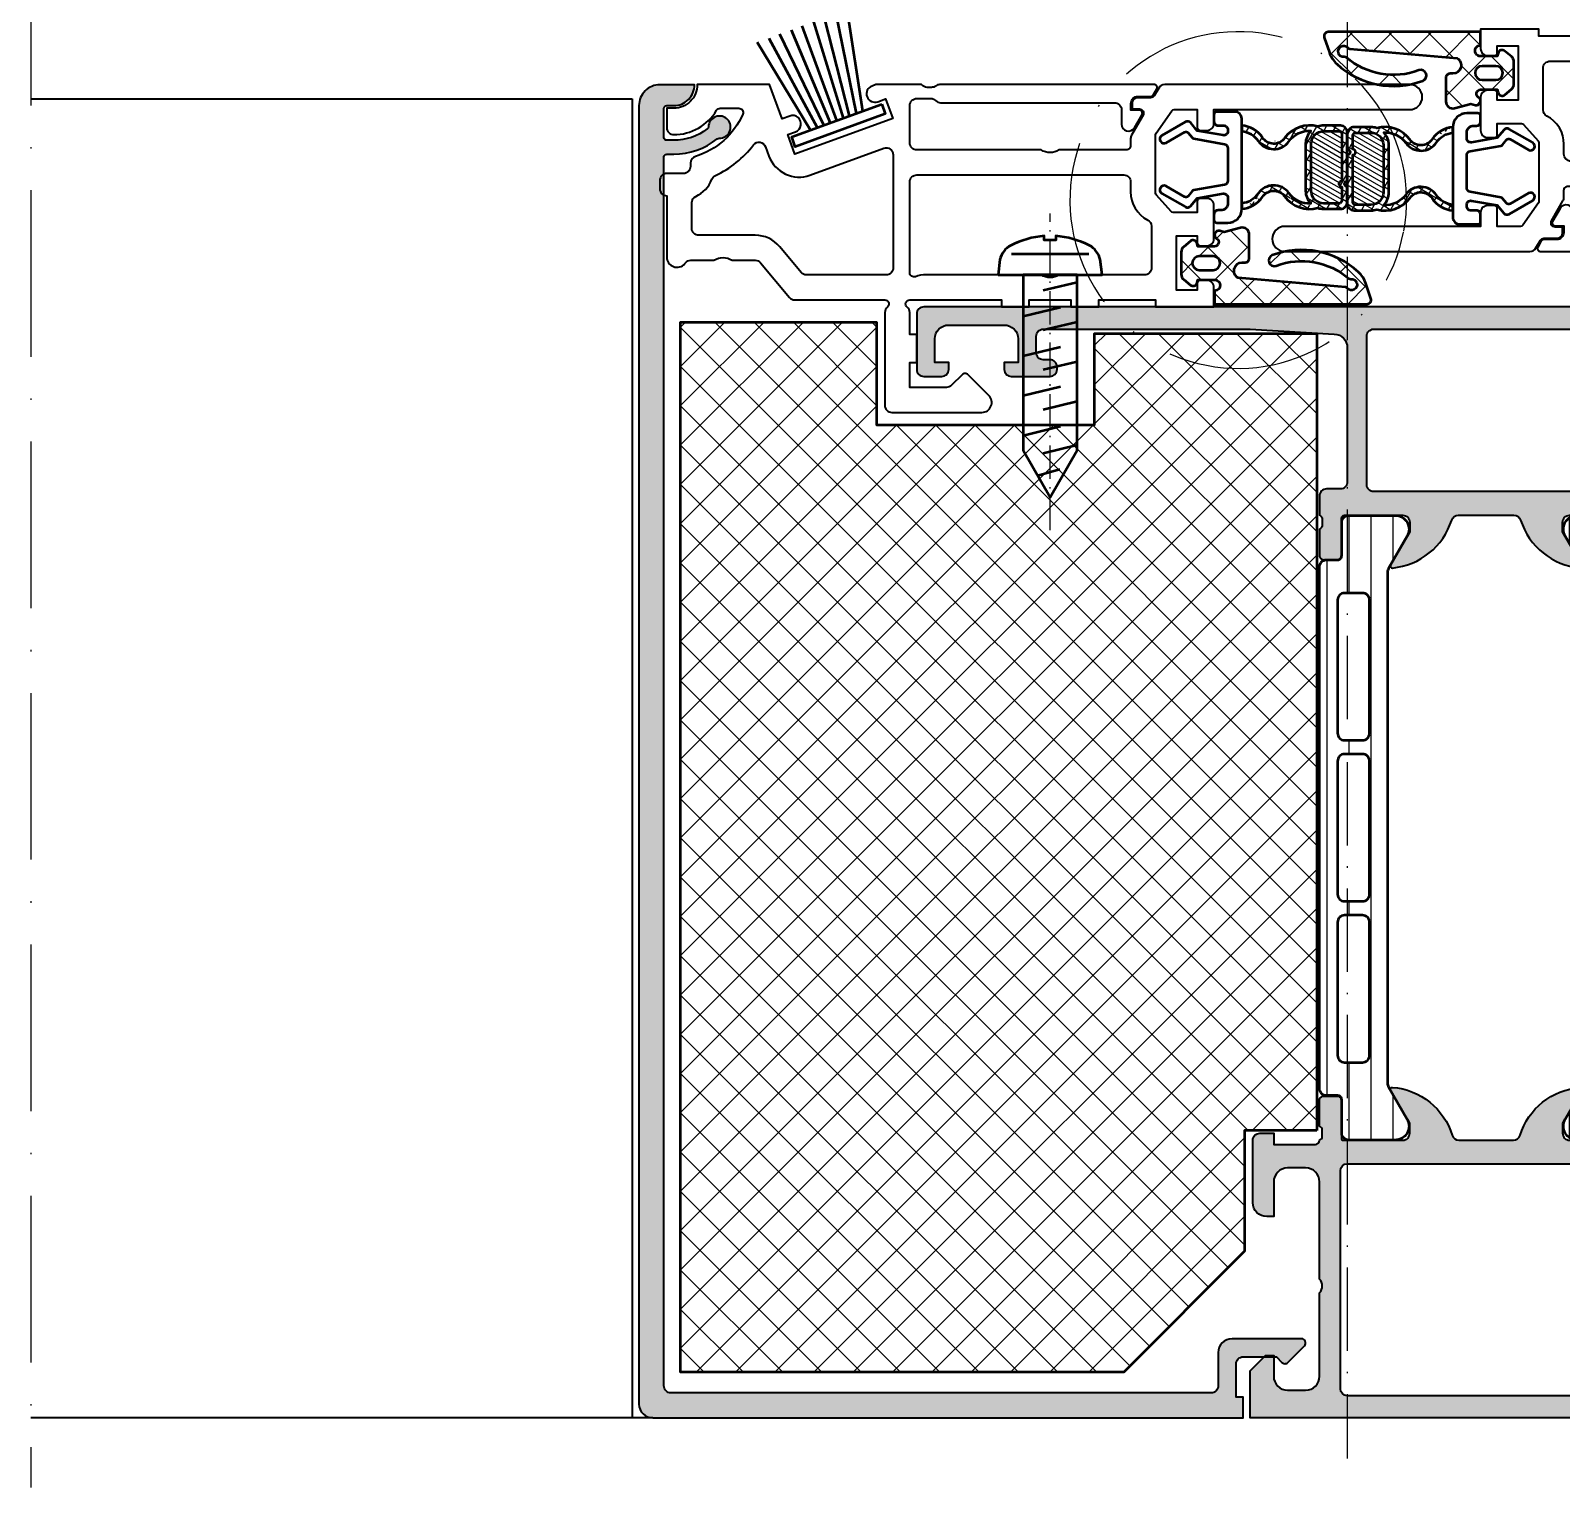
# Model space of a CAD drawing. Header units: millimetres. Extents: x -1189 to 0, y 0 to 841.
# Drawn here: x -923.6 to -813.4, y 97.5 to 202.4 of the extents above; entities that cross this region are included whole.
import ezdxf

# ---------------------------------------------------------------- set-up
doc = ezdxf.new("R2010")
doc.units = ezdxf.units.MM
doc.linetypes.add('ACAD_ISO10W100', pattern=[18, 12, -3, 0, -3])
for name, color, linetype, lineweight in [('S03_AL_Kontur', 255, 'Continuous', 35), ('S04_AL_Schraffur', 253, 'Continuous', 25), ('S05_EPDM_Kontur', 31, 'Continuous', 50), ('S06_EPDM_Schraffur', 43, 'Continuous', 25), ('S07_Isolation_Kontur', 91, 'Continuous', 50), ('S08_Isolation_Schraffur', 103, 'Continuous', 25), ('S13_Zubehör_Kontur', 32, 'Continuous', 50), ('S14_Zubehör_Schraffur', 33, 'Continuous', 25), ('S18_Mittellinie', 10, 'ACAD_ISO10W100', 25)]:
    doc.layers.add(name, color=color, linetype=linetype, lineweight=lineweight)

# ---------------------------------------------------------------- blocks, each defined once
blk = doc.blocks.new('345110_s')
at = {"layer": 'S04_AL_Schraffur'}
h = blk.add_hatch(color=256, dxfattribs=at)
edge = h.paths.add_edge_path(flags=16)
edge.add_arc((-27, -2.1), 0.5, 90.0003, 179.9997)
edge.add_line((-27.5, -2.1), (-27.5, -17.8))
edge.add_arc((-27, -17.8), 0.5, 180.0003, 269.9997)
edge.add_line((-27, -18.3), (-7, -18.3))
edge.add_arc((-7, -17.8), 0.5, 270.0003, 359.9997)
edge.add_line((-6.5, -17.8), (-6.5, -2.1))
edge.add_arc((-7, -2.1), 0.5, 0.0003, 89.9997)
edge.add_line((-7, -1.6), (-27, -1.6))
edge = h.paths.add_edge_path()
edge.add_arc((-29.08, -20.73), 0.279, -73.5754, 1.1629, ccw=False)
edge.add_line((-29, -21), (-29, -22.88))
edge.add_arc((-28.7, -22.88), 0.3, 180, 270)
edge.add_line((-28.7, -23.18), (-27.72, -23.18))
edge.add_arc((-27.72, -22.88), 0.3, 270, 360)
edge.add_line((-27.42, -22.88), (-27.42, -20.12))
edge.add_arc((-27.3, -20.12), 0.12, 89.9999, 180, ccw=False)
edge.add_line((-27.3, -20), (-23, -20))
edge.add_arc((-23, -20.5), 0.5, -0.0006, 90.0015, ccw=False)
edge.add_line((-22.5, -20.5), (-22.5, -21.2))
edge.add_line((-22.5, -21.2), (-23.88, -23.59))
edge.add_arc((-23.76, -23.66), 0.137, 150.0001, 274.3398)
edge.add_arc((-24.12, -18.93), 4.88, 274.3398, 343.0455)
edge.add_arc((-18.97, -20.5), 0.5, 90, 163.0455, ccw=False)
edge.add_line((-18.97, -20), (-15.04, -20))
edge.add_arc((-15.04, -20.5), 0.5, 17.2896, 90, ccw=False)
edge.add_arc((-9.86, -18.89), 4.92, 197.2896, 265.5273)
edge.add_arc((-10.24, -23.66), 0.137, 265.5273, 389.9999)
edge.add_line((-10.12, -23.59), (-11.5, -21.2))
edge.add_line((-11.5, -21.2), (-11.5, -20.5))
edge.add_arc((-11, -20.5), 0.5, 89.9985, 180.0006, ccw=False)
edge.add_line((-11, -20), (-6.7, -20))
edge.add_arc((-6.7, -20.12), 0.12, 0, 90.0001, ccw=False)
edge.add_line((-6.58, -20.12), (-6.58, -22.88))
edge.add_arc((-6.28, -22.88), 0.3, 180, 270)
edge.add_line((-6.28, -23.18), (-5.3, -23.18))
edge.add_arc((-5.3, -22.88), 0.3, 270, 360)
edge.add_line((-5, -22.88), (-5, -21))
edge.add_arc((-4.92, -20.73), 0.279, 178.8371, 253.5754, ccw=False)
edge.add_line((-5.2, -20.73), (-5.2, -20.27))
edge.add_arc((-4.92, -20.27), 0.279, 106.4199, 181.1646, ccw=False)
edge.add_arc((-4.7, -20), 0.3, 90.014, 179.9751, ccw=False)
edge.add_line((-4.7, -19.7), (-1.7, -19.7))
edge.add_line((-1.7, -19.7), (-1.7, -20.5))
edge.add_line((-1.7, -20.5), (-0.7, -20.5))
edge.add_arc((-0.7, -20), 0.5, 269.9965, 360.0026)
edge.add_line((-0.2, -20), (-0.2, -15.5))
edge.add_arc((-1.2, -15.5), 1, 0.005, 89.995)
edge.add_line((-1.2, -14.5), (-1.7, -14.5))
edge.add_line((-1.7, -14.5), (-1.7, -17))
edge.add_arc((-2.7, -17), 1, 270.005, 359.995, ccw=False)
edge.add_line((-2.7, -18), (-4, -18))
edge.add_arc((-4, -17), 1, 180.0034, 269.9966, ccw=False)
edge.add_line((-5, -17), (-5, -10))
edge.add_arc((-4.48, -9.5), 0.725, 136.3884, 223.6116, ccw=False)
edge.add_line((-5, -9), (-5, -3))
edge.add_arc((-4, -3), 1, 90.0031, 179.9973, ccw=False)
edge.add_line((-4, -2), (-2.7, -2))
edge.add_arc((-2.7, -3), 1, 0.0054, 89.995, ccw=False)
edge.add_line((-1.7, -3), (-1.7, -4.5))
edge.add_line((-1.7, -4.5), (-1.1, -4.5))
edge.add_line((-1.1, -4.5), (0, -3.4))
edge.add_line((0, -3.4), (0, 0))
edge.add_line((0, 0), (-34, 0))
edge.add_line((-34, 0), (-34, -3.4))
edge.add_line((-34, -3.4), (-32.9, -4.5))
edge.add_line((-32.9, -4.5), (-32.3, -4.5))
edge.add_line((-32.3, -4.5), (-32.3, -3))
edge.add_arc((-31.3, -3), 1, 90.0049, 179.9946, ccw=False)
edge.add_line((-31.3, -2), (-30, -2))
edge.add_arc((-30, -3), 1, 0.0027, 89.9969, ccw=False)
edge.add_line((-29, -3), (-29, -9))
edge.add_arc((-29.52, -9.5), 0.725, -43.6116, 43.6116, ccw=False)
edge.add_line((-29, -10), (-29, -17))
edge.add_arc((-30, -17), 1, 270.0034, 359.9966, ccw=False)
edge.add_line((-30, -18), (-31.3, -18))
edge.add_arc((-31.3, -17), 1, 180.005, 269.995, ccw=False)
edge.add_line((-32.3, -17), (-32.3, -14.5))
edge.add_line((-32.3, -14.5), (-32.8, -14.5))
edge.add_arc((-32.8, -15.5), 1, 90.005, 179.995)
edge.add_line((-33.8, -15.5), (-33.8, -20))
edge.add_arc((-33.3, -20), 0.5, 179.9974, 270.0035)
edge.add_line((-33.3, -20.5), (-32.3, -20.5))
edge.add_line((-32.3, -20.5), (-32.3, -19.7))
edge.add_line((-32.3, -19.7), (-29.3, -19.7))
edge.add_arc((-29.3, -20), 0.3, 0.0249, 89.986, ccw=False)
edge.add_arc((-29.08, -20.27), 0.279, -1.1646, 73.5801, ccw=False)
edge.add_line((-28.8, -20.27), (-28.8, -20.73))
at = {"layer": 'S03_AL_Kontur'}
for points in [[(-28.8, -20.73, -0.338181), (-29, -21), (-29, -22.88, 0.414214), (-28.7, -23.18), (-27.72, -23.18, 0.414214), (-27.42, -22.88), (-27.42, -20.12, -0.414214), (-27.3, -20), (-23, -20, -0.414224), (-22.5, -20.5), (-22.5, -21.2), (-23.88, -23.59, 0.60288), (-23.75, -23.8, 0.309101), (-19.45, -20.35, -0.329971), (-18.97, -20), (-15.04, -20, -0.32835), (-14.56, -20.35, 0.306865), (-10.25, -23.8, 0.603671), (-10.12, -23.59), (-11.5, -21.2), (-11.5, -20.5, -0.414224), (-11, -20), (-6.7, -20, -0.414214), (-6.58, -20.12), (-6.58, -22.88, 0.414214), (-6.28, -23.18), (-5.3, -23.18, 0.414214), (-5, -22.88), (-5, -21, -0.338181), (-5.2, -20.73), (-5.2, -20.27, -0.338212), (-5, -20, -0.414014), (-4.7, -19.7), (-1.7, -19.7), (-1.7, -20.5), (-0.7, -20.5, 0.414245), (-0.2, -20), (-0.2, -15.5, 0.414162), (-1.2, -14.5), (-1.7, -14.5), (-1.7, -17, -0.414162), (-2.7, -18), (-4, -18, -0.414179), (-5, -17), (-5, -10, -0.400089), (-5, -9), (-5, -3, -0.414184), (-4, -2), (-2.7, -2, -0.414161), (-1.7, -3), (-1.7, -4.5), (-1.1, -4.5), (0, -3.4), (0, 0), (-34, 0), (-34, -3.4), (-32.9, -4.5), (-32.3, -4.5), (-32.3, -3, -0.414161), (-31.3, -2), (-30, -2, -0.414184), (-29, -3), (-29, -9, -0.400089), (-29, -10), (-29, -17, -0.414179), (-30, -18), (-31.3, -18, -0.414162), (-32.3, -17), (-32.3, -14.5), (-32.8, -14.5, 0.414162), (-33.8, -15.5), (-33.8, -20, 0.414245), (-33.3, -20.5), (-32.3, -20.5), (-32.3, -19.7), (-29.3, -19.7, -0.414014), (-29, -20, -0.338212), (-28.8, -20.27)], [(-27, -1.6, 0.41421), (-27.5, -2.1), (-27.5, -17.8, 0.41421), (-27, -18.3), (-7, -18.3, 0.41421), (-6.5, -17.8), (-6.5, -2.1, 0.41421), (-7, -1.6)]]:
    blk.add_lwpolyline(points, format="xyb", close=True, dxfattribs=at)
blk = doc.blocks.new('472820_s')
at = {"layer": 'S04_AL_Schraffur'}
h = blk.add_hatch(color=256, dxfattribs=at)
h.dxf.hatch_style = 1
h.paths.add_polyline_path([(51, 12.6, -0.414214), (51.5, 13.1), (52.5, 13.1, 0.414214), (53, 13.6), (53, 15, -0.317837), (52.8, 15.28), (52.8, 15.72, -0.317837), (53, 16), (53, 17.9, 0.414214), (52.7, 18.2), (51.71, 18.2, 0.414214), (51.41, 17.9), (51.41, 15.2, -0.414214), (51.21, 15), (47, 15, -0.414214), (46.5, 15.5), (46.5, 16.2), (47.88, 18.59, 0.610538), (47.75, 18.8, 0.299201), (43.48, 15.35, -0.326134), (43, 15), (39, 15, -0.326134), (38.52, 15.35, 0.299201), (34.25, 18.8, 0.610538), (34.12, 18.59), (35.5, 16.2), (35.5, 15.5, -0.414214), (35, 15), (30.79, 15, -0.414214), (30.59, 15.2), (30.59, 17.9, 0.414214), (30.29, 18.2), (29.3, 18.2, 0.414214), (29, 17.9), (29, 16, -0.317837), (29.2, 15.72), (29.2, 15.28, -0.317837), (29, 15), (29, 13.6, 0.414214), (29.5, 13.1), (30.5, 13.1, -0.414214), (31, 12.6), (31, 2.94, -0.397592), (30.06, 1.95), (24, 1.6), (9.1, 1.6, -0.414214), (8.6, 2.1), (8.6, 3.3, -0.414214), (9.1, 3.8), (9.6, 3.8, 0.414214), (10.1, 4.3), (10.1, 4.5, 0.414214), (9.6, 5), (6.8, 5, 0.414214), (6.3, 4.5), (6.3, 4), (7.3, 4), (7.3, 2.3, -0.414214), (6.3, 1.3), (2.3, 1.3, -0.414214), (1.3, 2.3), (1.3, 4), (2.3, 4), (2.3, 4.5, 0.414214), (1.8, 5), (0.5, 5, 0.414214), (0, 4.5), (0, 0.5, 0.414214), (0.5, 0), (81.5, 0, 0.414214), (82, 0.5), (82, 4.5, 0.414214), (81.5, 5), (80.2, 5, 0.414214), (79.7, 4.5), (79.7, 4), (80.7, 4), (80.7, 2.3, -0.414214), (79.7, 1.3), (75.7, 1.3, -0.414214), (74.7, 2.3), (74.7, 4), (75.7, 4), (75.7, 4.5, 0.414214), (75.2, 5), (72.4, 5, 0.414214), (71.9, 4.5), (71.9, 4.3, 0.414214), (72.4, 3.8), (72.9, 3.8, -0.414214), (73.4, 3.3), (73.4, 2.1, -0.414214), (72.9, 1.6), (58, 1.6), (51.94, 1.95, -0.397592), (51, 2.94)])
h.paths.add_polyline_path([(32.4, 12.8, -0.414214), (32.9, 13.3), (49.1, 13.3, -0.414214), (49.6, 12.8), (49.6, 2.1, -0.414214), (49.1, 1.6), (32.9, 1.6, -0.414214), (32.4, 2.1)], flags=16)
at = {"layer": 'S03_AL_Kontur'}
for points in [[(51, 2.94, 0.397592), (51.94, 1.95), (58, 1.6), (72.9, 1.6, 0.414214), (73.4, 2.1), (73.4, 3.3, 0.414214), (72.9, 3.8), (72.4, 3.8, -0.414214), (71.9, 4.3), (71.9, 4.5, -0.414214), (72.4, 5), (75.2, 5, -0.414214), (75.7, 4.5), (75.7, 4), (74.7, 4), (74.7, 2.3, 0.414214), (75.7, 1.3), (79.7, 1.3, 0.414214), (80.7, 2.3), (80.7, 4), (79.7, 4), (79.7, 4.5, -0.414214), (80.2, 5), (81.5, 5, -0.414214), (82, 4.5), (82, 0.5, -0.414214), (81.5, 0), (0.5, 0, -0.414214), (0, 0.5), (0, 4.5, -0.414214), (0.5, 5), (1.8, 5, -0.414214), (2.3, 4.5), (2.3, 4), (1.3, 4), (1.3, 2.3, 0.414214), (2.3, 1.3), (6.3, 1.3, 0.414214), (7.3, 2.3), (7.3, 4), (6.3, 4), (6.3, 4.5, -0.414214), (6.8, 5), (9.6, 5, -0.414214), (10.1, 4.5), (10.1, 4.3, -0.414214), (9.6, 3.8), (9.1, 3.8, 0.414214), (8.6, 3.3), (8.6, 2.1, 0.414214), (9.1, 1.6), (24, 1.6), (30.06, 1.95, 0.397592), (31, 2.94), (31, 12.6, 0.414214), (30.5, 13.1), (29.5, 13.1, -0.414214), (29, 13.6), (29, 15, 0.317837), (29.2, 15.28), (29.2, 15.72, 0.317837), (29, 16), (29, 17.9, -0.414214), (29.3, 18.2), (30.29, 18.2, -0.414214), (30.59, 17.9), (30.59, 15.2, 0.414214), (30.79, 15), (35, 15, 0.414214), (35.5, 15.5), (35.5, 16.2), (34.12, 18.59, -0.610538), (34.25, 18.8, -0.299201), (38.52, 15.35, 0.326134), (39, 15), (43, 15, 0.326134), (43.48, 15.35, -0.299201), (47.75, 18.8, -0.610538), (47.88, 18.59), (46.5, 16.2), (46.5, 15.5, 0.414214), (47, 15), (51.21, 15, 0.414214), (51.41, 15.2), (51.41, 17.9, -0.414214), (51.71, 18.2), (52.7, 18.2, -0.414214), (53, 17.9), (53, 16, 0.317837), (52.8, 15.72), (52.8, 15.28, 0.317837), (53, 15), (53, 13.6, -0.414214), (52.5, 13.1), (51.5, 13.1, 0.414214), (51, 12.6)], [(32.4, 2.1, 0.414214), (32.9, 1.6), (49.1, 1.6, 0.414214), (49.6, 2.1), (49.6, 12.8, 0.414214), (49.1, 13.3), (32.9, 13.3, 0.414214), (32.4, 12.8)]]:
    blk.add_lwpolyline(points, format="xyb", close=True, dxfattribs=at)
blk = doc.blocks.new('278560_s')
at = {"layer": 'S08_Isolation_Schraffur'}
h = blk.add_hatch(dxfattribs=at)
h.set_pattern_fill('ANSI31', color=256, scale=0.5, angle=45)
h.paths.add_polyline_path([(4.9, 40.91, -0.131652), (4.97, 41.16), (6.31, 43.49, 0.57735), (5.44, 44.99), (2.1, 44.99, 0.414214), (1.6, 44.49), (1.6, 42.09, -0.414214), (1.3, 41.79), (0.5, 41.79, 0.414214), (0, 41.29), (0, 3.71, 0.414214), (0.5, 3.21), (1.3, 3.21, -0.414214), (1.6, 2.91), (1.6, 0.51, 0.414214), (2.1, 0.01), (5.44, 0.01, 0.57735), (6.31, 1.51), (4.97, 3.84, -0.131652), (4.9, 4.09)])
h.paths.add_polyline_path([(1.3, 27.3, -0.414214), (1.8, 27.8), (3.1, 27.8, -0.414214), (3.6, 27.3), (3.6, 17.7, -0.414214), (3.1, 17.2), (1.8, 17.2, -0.414214), (1.3, 17.7)], flags=16)
h.paths.add_polyline_path([(1.3, 29.3), (1.3, 38.9, -0.414214), (1.8, 39.4), (3.1, 39.4, -0.414214), (3.6, 38.9), (3.6, 29.3, -0.414214), (3.1, 28.8), (1.8, 28.8, -0.414214)], flags=16)
h.paths.add_polyline_path([(1.8, 16.2), (3.1, 16.2, -0.414214), (3.6, 15.7), (3.6, 6.1, -0.414214), (3.1, 5.6), (1.8, 5.6, -0.414214), (1.3, 6.1), (1.3, 15.7, -0.414214)], flags=16)
at = {"layer": 'S07_Isolation_Kontur'}
for points in [[(1.3, 3.21), (0.5, 3.21, -0.414214), (0, 3.71), (0, 41.29, -0.414214), (0.5, 41.79), (1.3, 41.79, 0.414214), (1.6, 42.09), (1.6, 44.49, -0.414214), (2.1, 44.99), (5.44, 44.99, -0.57735), (6.31, 43.49), (4.97, 41.16, 0.131652), (4.9, 40.91), (4.9, 4.09, 0.131652), (4.97, 3.84), (6.31, 1.51, -0.57735), (5.44, 0.01), (2.1, 0.01, -0.414214), (1.6, 0.51), (1.6, 2.91, 0.414214)], [(3.1, 39.4), (1.8, 39.4, 0.414214), (1.3, 38.9), (1.3, 29.3, 0.414214), (1.8, 28.8), (3.1, 28.8, 0.414214), (3.6, 29.3), (3.6, 38.9, 0.414214)], [(1.3, 17.7, 0.414214), (1.8, 17.2), (3.1, 17.2, 0.414214), (3.6, 17.7), (3.6, 27.3, 0.414214), (3.1, 27.8), (1.8, 27.8, 0.414214), (1.3, 27.3)], [(1.8, 5.6), (3.1, 5.6, 0.414214), (3.6, 6.1), (3.6, 15.7, 0.414214), (3.1, 16.2), (1.8, 16.2, 0.414214), (1.3, 15.7), (1.3, 6.1, 0.414214)]]:
    blk.add_lwpolyline(points, format="xyb", close=True, dxfattribs=at)
blk = doc.blocks.new('490140_s_kv')
at = {"extrusion": (4.53054e-16, -1.0484e-17, -1)}
blk.add_blockref('345110_s', (0, 0), dxfattribs=at)
blk.add_blockref('278560_s', (5, -65))
at = {"rotation": 180}
blk.add_blockref('278560_s', (29, -20), dxfattribs=at)
at = {"extrusion": (3.1314e-16, -3.03578e-17, -1)}
blk.add_blockref('472820_s', (-58, -80), dxfattribs=at)
blk = doc.blocks.new('244669_s')
at = {"layer": 'S06_EPDM_Schraffur'}
h = blk.add_hatch(dxfattribs=at)
h.set_pattern_fill('NETZ', color=256, scale=2, angle=45, style=0)
h.set_pattern_definition([(45, (-45.3547, -41.212), (-1.414214, 1.414214), []), (135, (-45.3547, -41.212), (-1.414214, -1.414214), [])])
h.paths.add_polyline_path([(-0.2, 10.98, 0.515034), (-0.6, 11.26), (-1.68, 10.89, 0.123583), (-2.5, 10.36, 0.284302), (-3.71, 4.16, 1), (-2.96, 4.44, -0.273916), (-2.04, 9.66, 0.207441), (-2, 9.82, -1.657124), (-1.34, 9.56, 0.19573), (-1.41, 9.42), (-2.08, 1.7, -0.765926), (-3.2, 2), (-3.2, 2.2, 0.414214), (-3.5, 2.5), (-5.2, 2.5, 0.492709), (-5.69, 1.87), (-5.33, 0.55, 1.267458), (-4.91, 0.15, -0.767329), (-4.35, 0), (-4.35, -1.29, 1.435042), (-4.44, -1.84, 0.447571), (-3.94, -2.4), (-2.35, -2.4, 0.44613), (-1.85, -1.85, 1.448025), (-1.95, -1.29), (-1.95, 0, -1.000018), (-1.15, 0), (-0.2, 0)])
h.paths.add_polyline_path([(-2.65, -0.1), (-2.65, -1.1, -1), (-3.65, -1.1), (-3.65, -0.1, -1)], flags=16)
at = {"layer": 'S05_EPDM_Kontur'}
for points in [[(-0.2, 10.98, 0.515034), (-0.6, 11.26), (-1.68, 10.89, 0.123583), (-2.5, 10.36, 0.284302), (-3.71, 4.16, 1), (-2.96, 4.44, -0.273916), (-2.04, 9.66, 0.207441), (-2, 9.82, -1.657124), (-1.34, 9.56, 0.19573), (-1.41, 9.42), (-2.08, 1.7, -0.765926), (-3.2, 2), (-3.2, 2.2, 0.414214), (-3.5, 2.5), (-5.2, 2.5, 0.492709), (-5.69, 1.87), (-5.37, 0.7), (-5.46, 0.38, 0.876979), (-4.91, 0.15, -0.767329), (-4.35, 0), (-4.35, -1.2), (-4.57, -1.26, 0.548619), (-4.73, -1.74), (-4.32, -2.22, 0.221695), (-3.94, -2.4), (-2.35, -2.4, 0.221695), (-1.97, -2.22), (-1.57, -1.74, 0.548619), (-1.72, -1.26), (-1.95, -1.2), (-1.95, 0, -1.000018), (-1.15, 0), (-0.2, 0)], [(-2.65, -0.1, 1), (-3.65, -0.1), (-3.65, -1.1, 1), (-2.65, -1.1)]]:
    blk.add_lwpolyline(points, format="xyb", close=True, dxfattribs=at)
blk = doc.blocks.new('278368_s')
at = {"layer": 'S14_Zubehör_Schraffur'}
h = blk.add_hatch(dxfattribs=at)
h.set_pattern_fill('NETZ', color=256, scale=0.6, angle=300)
h.set_pattern_definition([(300, (4.6748, -14.8915), (0.519615, 0.3), []), (30, (4.6748, -14.8915), (-0.3, 0.519615), [])])
h.paths.add_polyline_path([(-10.4, -5.15, -1), (-10.4, -5.55), (-10.4, -6.55, 0.414214), (-10.2, -6.75), (-9.1, -6.75, 0.414214), (-8.2, -5.85), (-8.2, -2.45, 0.414214), (-9.1, -1.55), (-10.2, -1.55, 0.414214), (-10.4, -1.75)], flags=16)
edge = h.paths.add_edge_path()
edge.add_arc((-5.5, -1.5), 1.35, 215.8769, 326.0881, ccw=False)
edge.add_arc((-8.08, -3.37), 1.84, 35.8769, 92.9752)
edge.add_arc((-9.1, -2.45), 1.3, 0, 44.8834, ccw=False)
edge.add_line((-7.8, -2.45), (-7.8, -5.85))
edge.add_arc((-9.1, -5.85), 1.3, -44.8834, 0, ccw=False)
edge.add_arc((-8.08, -4.93), 1.84, 267.0248, 324.1231)
edge.add_arc((-5.5, -6.8), 1.35, 33.9119, 144.1231, ccw=False)
edge.add_arc((-3.05, -5.15), 1.61, 213.9119, 264.4894)
edge.add_arc((-3.07, -5.2), 1.95, 213.2472, 266.0693, ccw=False)
edge.add_arc((-5.5, -6.8), 0.96, 33.2472, 144.1231)
edge.add_arc((-8.09, -4.93), 2.23, 254.5468, 324.1231, ccw=False)
edge.add_arc((-9.1, -5.85), 1.3, 270, 288.7274, ccw=False)
edge.add_line((-9.1, -7.15), (-10.3, -7.15))
edge.add_arc((-10.3, -6.65), 0.5, 180, 270, ccw=False)
edge.add_line((-10.8, -6.65), (-10.8, -5.55))
edge.add_arc((-10.8, -5.35), 0.2, 270, 450)
edge.add_line((-10.8, -5.15), (-10.8, -1.65))
edge.add_arc((-10.3, -1.65), 0.5, 90, 180, ccw=False)
edge.add_line((-10.3, -1.15), (-9.1, -1.15))
edge.add_arc((-9.1, -2.45), 1.3, 71.2726, 90, ccw=False)
edge.add_arc((-8.09, -3.37), 2.23, 35.8769, 105.4532, ccw=False)
edge.add_arc((-5.5, -1.5), 0.96, 215.8769, 326.7528)
edge.add_arc((-3.07, -3.1), 1.95, 93.9307, 146.7528, ccw=False)
edge.add_line((-3.2, -1.15), (-3.2, -1.55))
edge.add_arc((-3.05, -3.15), 1.61, 95.5106, 146.0881)
h = blk.add_hatch(dxfattribs=at)
h.set_pattern_fill('ANSI31', color=256, scale=0.1, angle=165)
h.set_pattern_definition([(210, (4.67483, -14.8915), (0.15875, -0.274963), [])])
edge = h.paths.add_edge_path()
edge.add_arc((-10.4, -5.35), 0.2, -90, 90, ccw=False)
edge.add_line((-10.4, -5.55), (-10.4, -6.55))
edge.add_arc((-10.2, -6.55), 0.2, 180, 270)
edge.add_line((-10.2, -6.75), (-9.1, -6.75))
edge.add_arc((-9.1, -5.85), 0.9, 270, 360)
edge.add_line((-8.2, -5.85), (-8.2, -2.45))
edge.add_arc((-9.1, -2.45), 0.9, 0, 90)
edge.add_line((-9.1, -1.55), (-10.2, -1.55))
edge.add_arc((-10.2, -1.75), 0.2, 90, 180)
edge.add_line((-10.4, -1.75), (-10.4, -5.15))
at = {"layer": 'S13_Zubehör_Kontur'}
blk.add_line((-3.2, -6.75), (-3.2, -7.15), dxfattribs=at)
for points in [[(-1.85, -6.05, 0.466308), (-2.2, -6.34), (-2.2, -6.75, 0.414214), (-1.7, -7.25), (-1.5, -7.25, -0.414214), (-1.2, -7.55), (-1.2, -7.95, -0.414214), (-1.4, -8.15), (-2.2, -8.15, -0.414214), (-3.2, -7.15), (-3.2, -0.65, -0.414214), (-2.7, -0.15), (-1.4, -0.15, -0.414214), (-1.2, -0.35), (-1.2, -0.85, -0.414214), (-1.5, -1.15), (-1.9, -1.15, 0.414214), (-2.2, -1.45), (-2.2, -1.56, 0.466308), (-1.85, -1.85), (0, -1.53), (0.47, -0.96, -0.366443), (0.85, -0.89), (2.55, -1.87, -1), (2.25, -2.39), (0.92, -1.62, 0.366443), (0.66, -1.67), (0.37, -2.02, -0.178577), (0.25, -2.09), (-1.95, -2.48, 0.36397), (-2.2, -2.78), (-2.2, -5.12, 0.36397), (-1.95, -5.42), (0.25, -5.81, -0.178577), (0.37, -5.88), (0.66, -6.23, 0.366443), (0.92, -6.28), (2.25, -5.51, -1), (2.55, -6.03), (0.85, -7.01, -0.366443), (0.47, -6.94), (0, -6.37)], [(-3.2, -0.65, -0.414214), (-2.7, -0.15), (-1.4, -0.15, -0.414214), (-1.2, -0.35), (-1.2, -0.85, -0.414214), (-1.5, -1.15), (-1.9, -1.15, 0.414214), (-2.2, -1.45), (-2.2, -1.56, 0.466308), (-1.85, -1.85), (0, -1.53), (0.47, -0.96, -0.366443), (0.85, -0.89), (2.55, -1.87, -1), (2.25, -2.39), (0.92, -1.62, 0.366443), (0.66, -1.67), (0.37, -2.02, -0.178577), (0.25, -2.09), (-1.95, -2.48, 0.36397), (-2.2, -2.78), (-2.2, -5.12, 0.36397), (-1.95, -5.42), (0.25, -5.81, -0.178577), (0.37, -5.88), (0.66, -6.23, 0.366443), (0.92, -6.28), (2.25, -5.51, -1), (2.55, -6.03), (0.85, -7.01, -0.366443), (0.47, -6.94), (0, -6.37), (-1.85, -6.05, 0.466308), (-2.2, -6.34), (-2.2, -6.75, 0.414214), (-1.7, -7.25), (-1.5, -7.25, -0.414214), (-1.2, -7.55), (-1.2, -7.95, -0.414214), (-1.4, -8.15), (-2.2, -8.15, -0.414214), (-3.2, -7.15)], [(-9.1, -6.75, 0.414214), (-8.2, -5.85), (-8.2, -2.45, 0.414214), (-9.1, -1.55), (-10.2, -1.55, 0.414214), (-10.4, -1.75), (-10.4, -5.15, -1), (-10.4, -5.55), (-10.4, -6.55, 0.414214), (-10.2, -6.75)], [(-9.1, -6.75, 0.414214), (-8.2, -5.85), (-8.2, -2.45, 0.414214), (-9.1, -1.55), (-10.2, -1.55, 0.414214), (-10.4, -1.75), (-10.4, -5.15, -1), (-10.4, -5.55), (-10.4, -6.55, 0.414214), (-10.2, -6.75)], [(-10.4, -5.15, -1), (-10.4, -5.55), (-10.4, -6.55, 0.414214), (-10.2, -6.75), (-9.1, -6.75, 0.414214), (-8.2, -5.85), (-8.2, -2.45, 0.414214), (-9.1, -1.55), (-10.2, -1.55, 0.414214), (-10.4, -1.75)]]:
    blk.add_lwpolyline(points, format="xyb", close=True, dxfattribs=at)
for points in [[(-3.2, -7.15, -0.23465), (-4.7, -6.27, 0.525435), (-6.28, -6.24, -0.313268), (-8.68, -7.08, -0.081896), (-9.1, -7.15), (-10.3, -7.15, -0.414214), (-10.8, -6.65), (-10.8, -5.55, 1), (-10.8, -5.15), (-10.8, -1.65, -0.414214), (-10.3, -1.15), (-9.1, -1.15, -0.081896), (-8.68, -1.22, -0.313268), (-6.28, -2.06, 0.525435), (-4.7, -2.03, -0.23465), (-3.2, -1.15), (-3.2, -1.55, 0.22434), (-4.38, -2.25)], [(-4.38, -2.25, -0.521739), (-6.59, -2.29, 0.254424), (-8.18, -1.53, -0.198384), (-7.8, -2.45), (-7.8, -5.85, -0.198384), (-8.18, -6.77, 0.254424), (-6.59, -6.01, -0.521739), (-4.38, -6.05, 0.22434), (-3.2, -6.75)]]:
    blk.add_lwpolyline(points, format="xyb", dxfattribs=at)
blk = doc.blocks.new('490190_s')
at = {"layer": 'S04_AL_Schraffur'}
h = blk.add_hatch(color=256, dxfattribs=at)
h.dxf.hatch_style = 1
h.paths.add_polyline_path([(-2.8, -1.8, -0.414214), (-2.3, -2.3), (-2.3, -4.7, 0.414214), (-1.3, -5.7), (3.7, -5.7, 0.668179), (3.91, -5.19), (2.71, -3.99, 0.424475), (2.28, -4), (1.9, -4.4), (-0.5, -4.4, -0.414214), (-1, -3.9), (-1, -1.5), (-0.5, -1.5), (-0.5, 0), (-43, 0, 0.414214), (-44, -1), (-44, -94.5, 0.414214), (-42.5, -96), (-40, -96, 0.414214), (-41.5, -94.5), (-42, -94.5, -0.414214), (-42.2, -94.3), (-42.2, -92.2, -0.414214), (-42, -92), (-41.5, -92, -0.170657), (-39, -92.88, 2.83738), (-38.3, -92.16, 0.175261), (-41.5, -91), (-42, -91, -0.414214), (-42.2, -90.8), (-42.2, -2.3, -0.414214), (-41.7, -1.8)])
at = {"layer": 'S03_AL_Kontur'}
blk.add_lwpolyline([(-39, -92.97, 0.227624), (-39.08, -92.82, 0.163998), (-41.5, -92), (-42, -92, 0.414214), (-42.2, -92.2), (-42.2, -94.3, 0.414214), (-42, -94.5), (-41.5, -94.5, -0.414214), (-40, -96), (-42.5, -96, -0.414214), (-44, -94.5), (-44, -1, -0.414214), (-43, 0), (-0.5, 0), (-0.5, -1.5), (-1, -1.5), (-1, -3.9, 0.414214), (-0.5, -4.4), (1.9, -4.4), (2.28, -4, -0.424475), (2.71, -3.99), (3.91, -5.19, -0.668179), (3.7, -5.7), (-1.3, -5.7, -0.414214), (-2.3, -4.7), (-2.3, -2.3, 0.414214), (-2.8, -1.8), (-41.7, -1.8, 0.414214), (-42.2, -2.3), (-42.2, -90.8, 0.414214), (-42, -91), (-41.5, -91, -0.171191), (-38.36, -92.11, 0.180885), (-38.23, -92.15, -2.435303)], format="xyb", close=True, dxfattribs=at)
blk = doc.blocks.new('278777_s')
for points in [[(17.2, -10.8, -0.414214), (17, -10.6), (17, -9.8), (15.26, -9.8, 0.212557), (15.11, -9.87), (14.05, -11.04, 0.185339), (14, -11.18), (14, -15.39, 0.153915), (14.04, -15.5), (15.17, -17.11, 0.244698), (15.33, -17.2), (17, -17.2), (17, -15.9, -0.414214), (17.2, -15.7), (17.7, -15.7, -0.414214), (18.2, -16.2), (18.2, -17.2), (32.3, -17.2, -1), (32.3, -19), (14.65, -19, -0.267949), (14.22, -18.75), (13.9, -18.2, 0.267949), (13.64, -18.05), (12.7, -18.05, -0.414214), (12.3, -17.65), (12.3, -17.25), (12.83, -17.25, 0.57735), (13.09, -16.8), (12.27, -15.37, -0.131652), (12.2, -15.12), (12.2, -14.6, 0.414214), (11.9, -14.3), (7.05, -14.3, 0.307692), (5.75, -14.3), (-3.2, -14.3, 0.414214), (-3.7, -14.8), (-3.7, -17.5, 0.414214), (-3.2, -18), (-2.2, -18, 0.201513), (-1.84, -17.85, -0.201513), (-1.49, -17.7), (11.04, -17.7, 0.414214), (11.54, -17.2), (11.54, -16.15, -0.767327), (12.47, -15.9), (13.02, -16.85, -0.57735), (12.85, -17.15), (12.22, -17.15), (12.22, -17.65, 0.414214), (12.72, -18.15), (13.66, -18.15, -0.267949), (13.83, -18.25), (14.09, -18.7, -0.57735), (13.92, -19), (-1.54, -19, -0.162278), (-1.84, -18.9, 0.162278), (-2.14, -18.8), (-2.45, -18.8, 0.2368), (-2.85, -19), (-6.14, -19), (-6.42, -18.9, -1), (-6.01, -17.77), (-5.45, -17.97), (-4.93, -16.57), (-11.98, -14), (-12.49, -15.41), (-11.93, -15.61, -1), (-12.34, -16.74), (-12.9, -16.54), (-13.8, -19), (-19, -19, 0.414214), (-20.7, -17.3), (-21.2, -17.3), (-21.2, -15.9, -0.414214), (-20.7, -15.4, -0.263969), (-17.61, -17.15, 0.263969), (-17.35, -17.3), (-16.01, -17.3, 0.537819), (-15.73, -16.88, 0.222449), (-19.14, -13.83, -0.330978), (-19.5, -13.35), (-19.5, -13.1, 0.414214), (-20, -12.6), (-21.2, -12.6, -0.414214), (-21.7, -12.1), (-21.7, -11.5, -0.414214), (-21.2, -11), (-21.2, -6.59, -0.700208), (-19.9, -6.11), (-19.85, -6.17, 0.221695), (-19.47, -6.35), (-17.8, -6.35, 0.307692), (-16.5, -6.35), (-14.83, -6.35, 0.221695), (-14.45, -6.17), (-12.36, -3.68, -0.221695), (-11.98, -3.5), (-5.5, -3.5, 0.708812), (-5.31, -2.97, -0.227735), (-5.5, -2.58), (-5.5, 4.1, -0.414214), (-5, 4.6), (1.49, 4.6, -0.668179), (1.99, 3.39), (0.49, 1.89, -0.414214), (0.06, 1.89), (-0.7, 2.65, 0.198912), (-1.06, 2.8), (-3.7, 2.8), (-3.7, 1), (-3.2, 1), (-3.2, -1), (-3.7, -1), (-3.7, -2.58, -0.227735), (-3.89, -2.97, 0.708812), (-3.7, -3.5), (2.9, -3.5), (2.9, -3), (4.9, -3), (4.9, -3.5), (7.9, -3.5), (7.9, -3), (9.9, -3), (9.9, -3.5), (14, -3.5), (14, -3), (18.2, -3), (18.2, -4.4, -0.414214), (17.7, -4.9), (17.2, -4.9, -0.414214), (17, -4.7), (17, -4.2), (15.5, -4.2), (15.5, -8.1), (17, -8.1), (17, -7.6, -0.414214), (17.2, -7.4), (17.7, -7.4, -0.414214), (18.2, -7.9), (18.2, -10.3, -0.414214), (17.7, -10.8)], [(-18.9, -8.15, 0.414214), (-19.4, -8.65), (-19.4, -10.5, 0.290225), (-19.11, -10.95, -0.190329), (-17.96, -12.18, 0.193241), (-17.7, -12.45, -0.124081), (-14.96, -14.66, 0.594422), (-14.09, -14.53), (-13.84, -13.85, -0.414214), (-10.89, -12.48), (-5.57, -14.42, 0.520567), (-4.9, -13.95), (-4.9, -5.8, 0.414214), (-5.4, -5.3), (-11.14, -5.3, 0.221695), (-11.52, -5.48), (-13.07, -7.33, -0.221695), (-14.83, -8.15)], [(13.7, -5.8, 0.414214), (13.2, -5.3), (7.05, -5.3, 0.307692), (5.75, -5.3), (-2.53, -5.3, -0.085542), (-3.3, -5.17, 0.518114), (-3.7, -5.45), (-3.7, -12, 0.414214), (-3.2, -12.5), (11.7, -12.5, 0.414214), (12.2, -12), (12.2, -11.29, -0.278904), (13.43, -9.25, 0.278904), (13.7, -8.81)]]:
    blk.add_lwpolyline(points, format="xyb", close=True)
blk = doc.blocks.new('205462_s')
at = {"layer": 'S13_Zubehör_Kontur'}
for p, q in [((-1.52, -2.78), (-1.52, 2.78)), ((0.54, 1.95), (1.12, -0.49)), ((3.4, 1.95), (3.98, -0.49)), ((6.26, 1.95), (6.84, -0.49)), ((9.13, 1.95), (9.71, -0.49)), ((12.27, 1.95), (12.86, -0.49)), ((2.35, 0.74), (2.99, -1.95)), ((5.21, 0.74), (5.85, -1.95)), ((8.07, 0.74), (8.72, -1.95)), ((10.93, 0.74), (11.58, -1.95)), ((14.44, -0.91), (13.98, 0.71))]:
    blk.add_line(p, q, dxfattribs=at)
blk.add_lwpolyline([(0, -3.75), (0, 3.75), (-1.1, 3.61, 0.214256), (-2.12, 2.83, 0.099417), (-2.8, 0.42), (-2.51, 0.42), (-2.51, -0.42), (-2.8, -0.42, 0.099416), (-2.12, -2.83, 0.214256), (-1.1, -3.61)], format="xyb", close=True, dxfattribs=at)
blk.add_lwpolyline([(0, -1.95), (12.62, -1.95), (16, 0), (12.62, 1.95), (0, 1.95)], close=True, dxfattribs=at)
at = {"layer": 'S18_Mittellinie', "ltscale": 0.2}
blk.add_line((18.38, 0), (-4.43, 0), dxfattribs=at)
blk = doc.blocks.new('278667_s')
at = {"layer": 'S08_Isolation_Schraffur'}
h = blk.add_hatch(dxfattribs=at)
h.set_pattern_fill('NETZ', color=256, scale=2, angle=45)
h.set_pattern_definition([(45, (0, 0), (-1.414214, 1.414214), []), (135, (0, 0), (-1.414214, -1.414214), [])])
h.paths.add_polyline_path([(-22.5, 55.3), (-17.3, 55.3), (-17.3, 64), (-8.6, 72.7), (23.3, 72.7), (23.3, -2.9), (9.2, -2.9), (9.2, 4.5), (-6.5, 4.5), (-6.5, -2.1), (-22.5, -2.1)])
at = {"layer": 'S07_Isolation_Kontur'}
blk.add_lwpolyline([(-22.5, 55.3), (-17.3, 55.3), (-17.3, 64), (-8.6, 72.7), (23.3, 72.7), (23.3, -2.9), (9.2, -2.9), (9.2, 4.5), (-6.5, 4.5), (-6.5, -2.1), (-22.5, -2.1)], close=True, dxfattribs=at)
blk = doc.blocks.new('244670_s')
at = {"layer": 'S13_Zubehör_Kontur'}
for points in [[(1.45, 0.75), (0, 8)], [(0.88, 8), (1.96, 0.75)], [(2.46, 0.75), (1.74, 8)], [(2.6, 8), (2.96, 0.75)], [(3.45, 0.75), (3.45, 8)], [(4.3, 8), (3.94, 0.75)], [(4.44, 0.75), (5.16, 8)], [(6.02, 8), (4.94, 0.75)], [(5.45, 0.75), (6.9, 8)]]:
    blk.add_lwpolyline(points, dxfattribs=at)
blk.add_lwpolyline([(6.9, 0.75), (6.9, 0), (0, 0), (0, 0.75)], close=True, dxfattribs=at)

msp = doc.modelspace()

# ---------------------------------------------------------------- linework, layer by layer
at = {"layer": 'S03_AL_Kontur'}
for p, q in [((-923.6, 197.46), (-880.3, 197.46)), ((-880.3, 197.46), (-880.3, 102.48)), ((-878.8, 102.48), (-923.6, 102.48))]:
    msp.add_line(p, q, dxfattribs=at)
at = {"layer": 'S18_Mittellinie'}
msp.add_line((-923.6, 299.48), (-923.6, 97.48), dxfattribs=at)
at = {"layer": 'S18_Mittellinie', "ltscale": 0.5}
msp.add_line((-828.8, 286.2), (-828.8, 99.56), dxfattribs=at)
at = {"layer": 'S18_Mittellinie'}
msp.add_arc((-836.65, 190.18), 12.12, 349.296, 349.0175, dxfattribs=at)

# ---------------------------------------------------------------- block references
for name, p, rotation in [('244669_s', (-819.2, 202.48), 90.00000000000001), ('244669_s', (-838.36, 182.49), 270), ('490140_s_kv', (-801.8, 102.48), 180)]:
    msp.add_blockref(name, p, dxfattribs=dict(rotation=rotation))
at = {"xscale": -1, "rotation": 180}
msp.add_blockref('490190_s', (-835.8, 102.48), dxfattribs=at)
at = {"color": 1, "xscale": -1}
msp.add_blockref('278368_s', (-839.6, 196.69), dxfattribs=at)
at = {"color": 1, "xscale": -1, "rotation": 180}
msp.add_blockref('278368_s', (-818, 188.28), dxfattribs=at)
at = {"layer": 'S03_AL_Kontur', "xscale": -1}
msp.add_blockref('278777_s', (-801, 205.48), dxfattribs=at)
at = {"layer": 'S03_AL_Kontur'}
for name, p, rotation in [('244670_s', (-868.55, 194.02), 19.99999999999816), ('205462_s', (-850.2, 184.79), 270), ('278667_s', (-853.5, 178.48), 180)]:
    msp.add_blockref(name, p, dxfattribs=dict(at, rotation=rotation))
at = {"layer": 'S03_AL_Kontur', "xscale": -1, "rotation": 180}
msp.add_blockref('278777_s', (-856.6, 179.49), dxfattribs=at)

doc.saveas('drawing.dxf')
